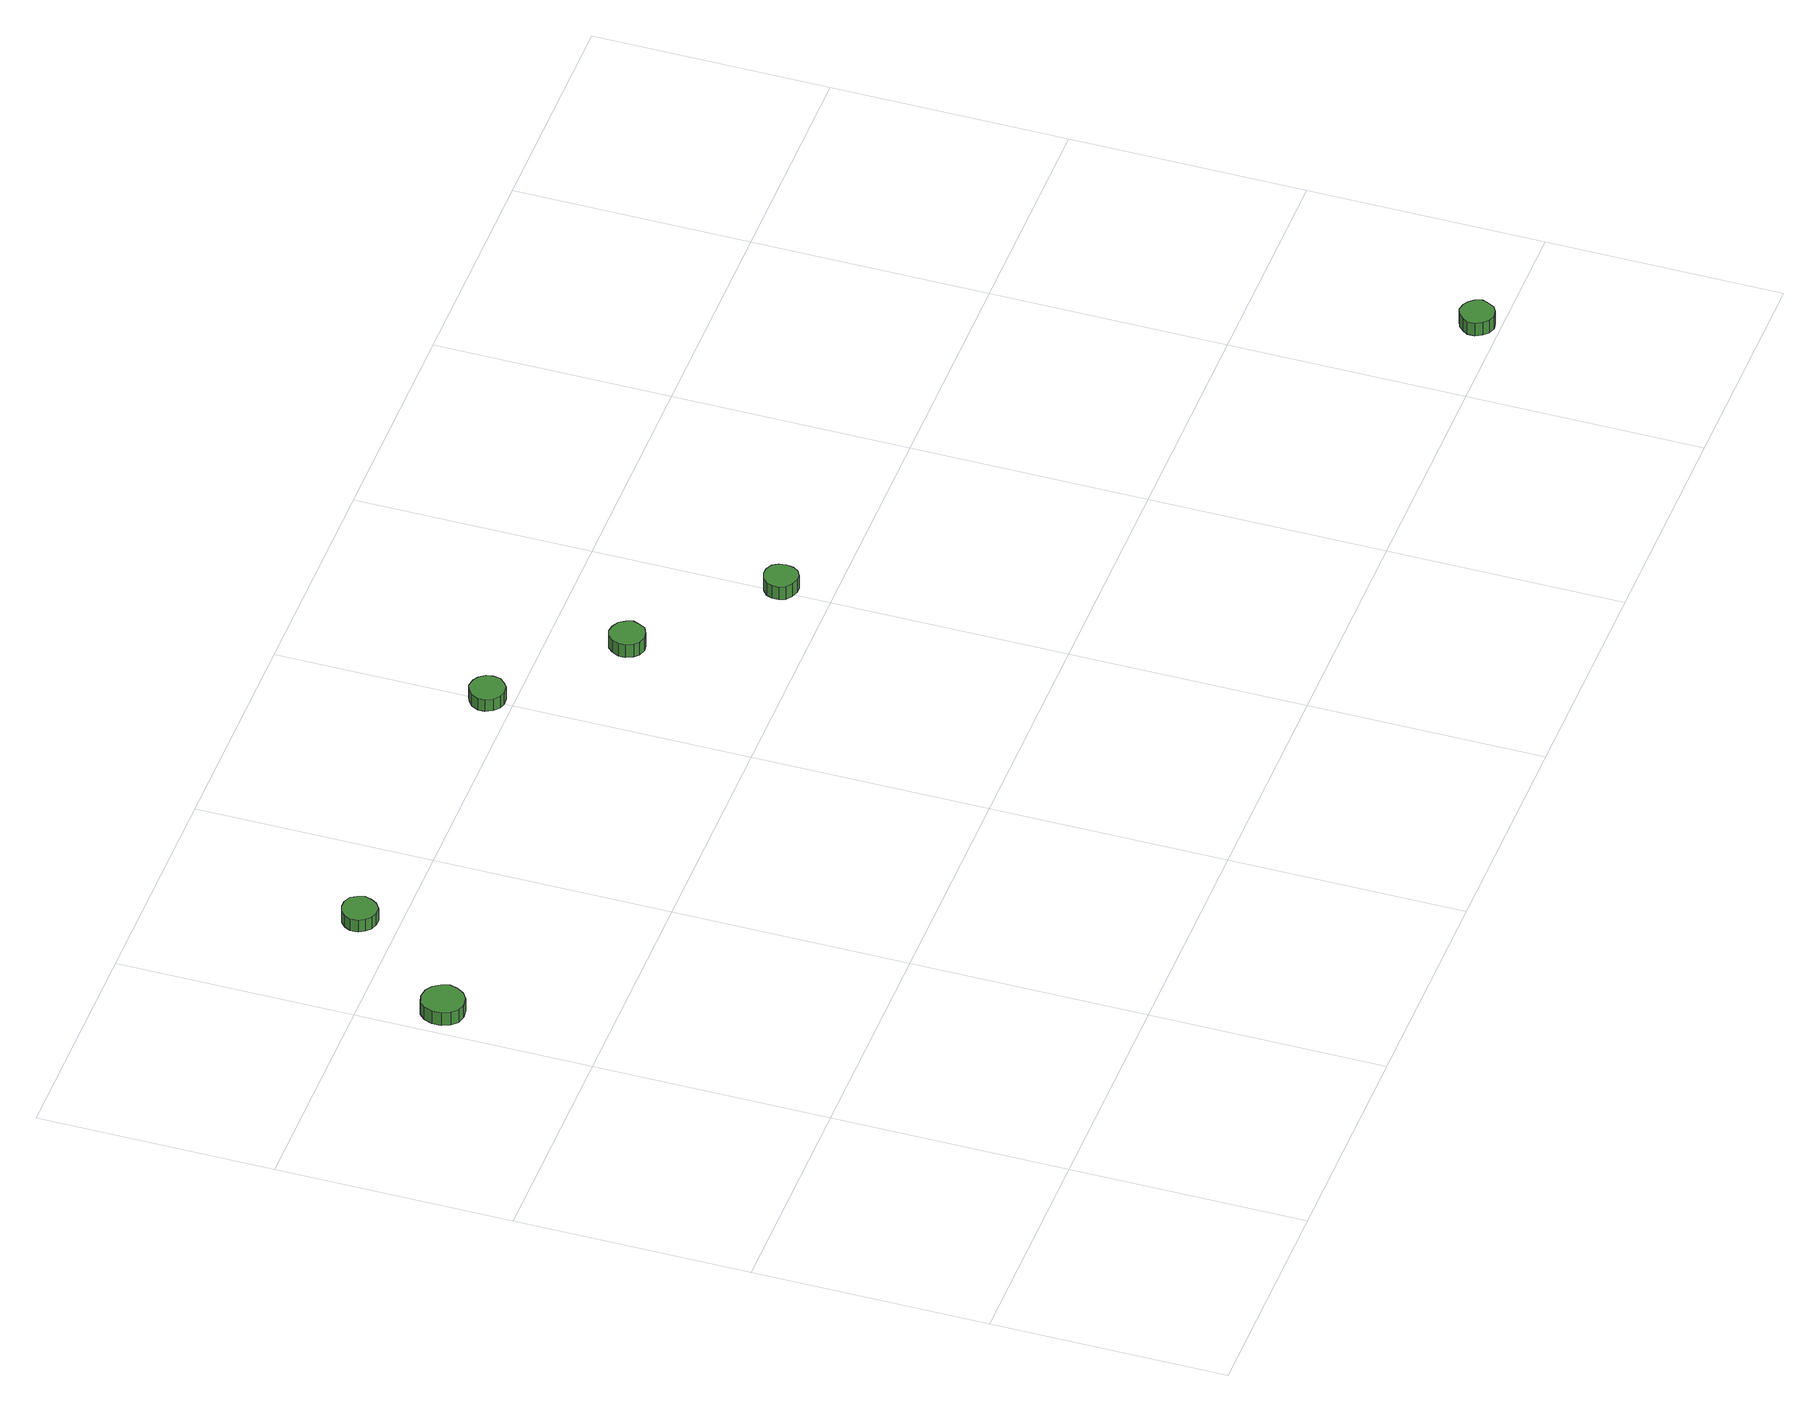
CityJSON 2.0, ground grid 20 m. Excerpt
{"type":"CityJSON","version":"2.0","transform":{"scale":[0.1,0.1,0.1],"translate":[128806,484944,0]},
"CityObjects":{
"tree1":{"type":"SolitaryVegetationObject","attributes":{"function":"something"},"geometry":[{"type":"MultiSurface","lod":"1","boundaries":[[[0,1,2,3,4,5,6,7,8,9,10,11,12,13,14]],[[15,16,17,18,19,20,21,22,23,24,25,26,27,28,29]],[[0,29,28,1]],[[1,28,27,2]],[[2,27,26,3]],[[3,26,25,4]],[[4,25,24,5]],[[5,24,23,6]],[[6,23,22,7]],[[7,22,21,8]],[[8,21,20,9]],[[9,20,19,10]],[[10,19,18,11]],[[11,18,17,12]],[[12,17,16,13]],[[13,16,15,14]],[[14,15,29,0]]]}]},
"tree2":{"type":"SolitaryVegetationObject","attributes":{"function":"something"},"geometry":[{"type":"MultiSurface","lod":"1","boundaries":[[[30,31,32,33,34,35,36,37,38,39,40,41,42,43,44]],[[45,46,47,48,49,50,51,52,53,54,55,56,57,58,59]],[[30,59,58,31]],[[31,58,57,32]],[[32,57,56,33]],[[33,56,55,34]],[[34,55,54,35]],[[35,54,53,36]],[[36,53,52,37]],[[37,52,51,38]],[[38,51,50,39]],[[39,50,49,40]],[[40,49,48,41]],[[41,48,47,42]],[[42,47,46,43]],[[43,46,45,44]],[[44,45,59,30]]]}]},
"tree3":{"type":"SolitaryVegetationObject","attributes":{"function":"something"},"geometry":[{"type":"MultiSurface","lod":"1","boundaries":[[[60,61,62,63,64,65,66,67,68,69,70,71,72,73,74]],[[75,76,77,78,79,80,81,82,83,84,85,86,87,88,89]],[[60,89,88,61]],[[61,88,87,62]],[[62,87,86,63]],[[63,86,85,64]],[[64,85,84,65]],[[65,84,83,66]],[[66,83,82,67]],[[67,82,81,68]],[[68,81,80,69]],[[69,80,79,70]],[[70,79,78,71]],[[71,78,77,72]],[[72,77,76,73]],[[73,76,75,74]],[[74,75,89,60]]]}]},
"tree4":{"type":"SolitaryVegetationObject","attributes":{"function":"something"},"geometry":[{"type":"MultiSurface","lod":"1","boundaries":[[[90,91,92,93,94,95,96,97,98,99,100,101,102,103,104]],[[105,106,107,108,109,110,111,112,113,114,115,116,117,118,119]],[[90,119,118,91]],[[91,118,117,92]],[[92,117,116,93]],[[93,116,115,94]],[[94,115,114,95]],[[95,114,113,96]],[[96,113,112,97]],[[97,112,111,98]],[[98,111,110,99]],[[99,110,109,100]],[[100,109,108,101]],[[101,108,107,102]],[[102,107,106,103]],[[103,106,105,104]],[[104,105,119,90]]]}]},
"tree5":{"type":"SolitaryVegetationObject","attributes":{"function":"something"},"geometry":[{"type":"MultiSurface","lod":"1","boundaries":[[[120,121,122,123,124,125,126,127,128,129,130,131,132,133,134]],[[135,136,137,138,139,140,141,142,143,144,145,146,147,148,149]],[[120,149,148,121]],[[121,148,147,122]],[[122,147,146,123]],[[123,146,145,124]],[[124,145,144,125]],[[125,144,143,126]],[[126,143,142,127]],[[127,142,141,128]],[[128,141,140,129]],[[129,140,139,130]],[[130,139,138,131]],[[131,138,137,132]],[[132,137,136,133]],[[133,136,135,134]],[[134,135,149,120]]]}]},
"tree6":{"type":"SolitaryVegetationObject","attributes":{"function":"something"},"geometry":[{"type":"MultiSurface","lod":"1","boundaries":[[[150,151,152,153,154,155,156,157,158,159,160,161,162,163,164]],[[165,166,167,168,169,170,171,172,173,174,175,176,177,178,179]],[[150,179,178,151]],[[151,178,177,152]],[[152,177,176,153]],[[153,176,175,154]],[[154,175,174,155]],[[155,174,173,156]],[[156,173,172,157]],[[157,172,171,158]],[[158,171,170,159]],[[159,170,169,160]],[[160,169,168,161]],[[161,168,167,162]],[[162,167,166,163]],[[163,166,165,164]],[[164,165,179,150]]]}]}
},
"vertices":[
[44,534,17],[42,541,17],[38,547,17],[32,551,17],[24,552,17],[17,550,17],[12,545,17],[9,538,17],[9,530,17],[12,523,17],[17,518,17],[24,516,17],[32,517,17],[38,521,17],[42,527,17],[42,527,4],[38,521,4],[32,517,4],[24,516,4],[17,518,4],[12,523,4],[9,530,4],[9,538,4],[12,545,4],[17,550,4],[24,552,4],[32,551,4],[38,547,4],[42,541,4],[44,534,4],
[127,633,16],[125,639,16],[122,644,16],[116,647,16],[110,647,16],[104,645,16],[100,641,16],[97,636,16],[97,629,16],[100,624,16],[104,620,16],[110,618,16],[116,618,16],[122,622,16],[125,627,16],[125,627,4],[122,622,4],[116,618,4],[110,618,4],[104,620,4],[100,624,4],[97,629,4],[97,636,4],[100,641,4],[104,645,4],[110,647,4],[116,647,4],[122,644,4],[125,639,4],[127,633,4],
[417,622,15],[416,628,15],[412,633,15],[407,636,15],[400,637,15],[395,635,15],[390,631,15],[387,625,15],[387,619,15],[390,613,15],[395,609,15],[400,607,15],[407,608,15],[412,611,15],[416,616,15],[416,616,3],[412,611,3],[407,608,3],[400,607,3],[395,609,3],[390,613,3],[387,619,3],[387,625,3],[390,631,3],[395,635,3],[400,637,3],[407,636,3],[412,633,3],[416,628,3],[417,622,3],
[515,537,16],[513,543,16],[510,548,16],[504,551,16],[498,552,16],[492,550,16],[488,546,16],[485,540,16],[485,534,16],[488,528,16],[492,524,16],[498,522,16],[504,523,16],[510,526,16],[513,531,16],[513,531,3],[510,526,3],[504,523,3],[498,522,3],[492,524,3],[488,528,3],[485,534,3],[485,540,3],[488,546,3],[492,550,3],[498,552,3],[504,551,3],[510,548,3],[513,543,3],[515,537,3],
[618,443,17],[617,449,17],[614,454,17],[608,457,17],[603,457,17],[597,455,17],[592,451,17],[590,446,17],[590,440,17],[592,435,17],[597,431,17],[603,429,17],[608,429,17],[614,432,17],[617,437,17],[617,437,4],[614,432,4],[608,429,4],[603,429,4],[597,431,4],[592,435,4],[590,440,4],[590,446,4],[592,451,4],[597,455,4],[603,457,4],[608,457,4],[614,454,4],[617,449,4],[618,443,4],
[1099,19,19],[1097,25,19],[1094,29,19],[1089,32,19],[1083,33,19],[1077,31,19],[1073,27,19],[1070,22,19],[1070,16,19],[1073,10,19],[1077,6,19],[1083,4,19],[1089,5,19],[1094,8,19],[1097,13,19],[1097,13,6],[1094,8,6],[1089,5,6],[1083,4,6],[1077,6,6],[1073,10,6],[1070,16,6],[1070,22,6],[1073,27,6],[1077,31,6],[1083,33,6],[1089,32,6],[1094,29,6],[1097,25,6],[1099,19,6]
]}
